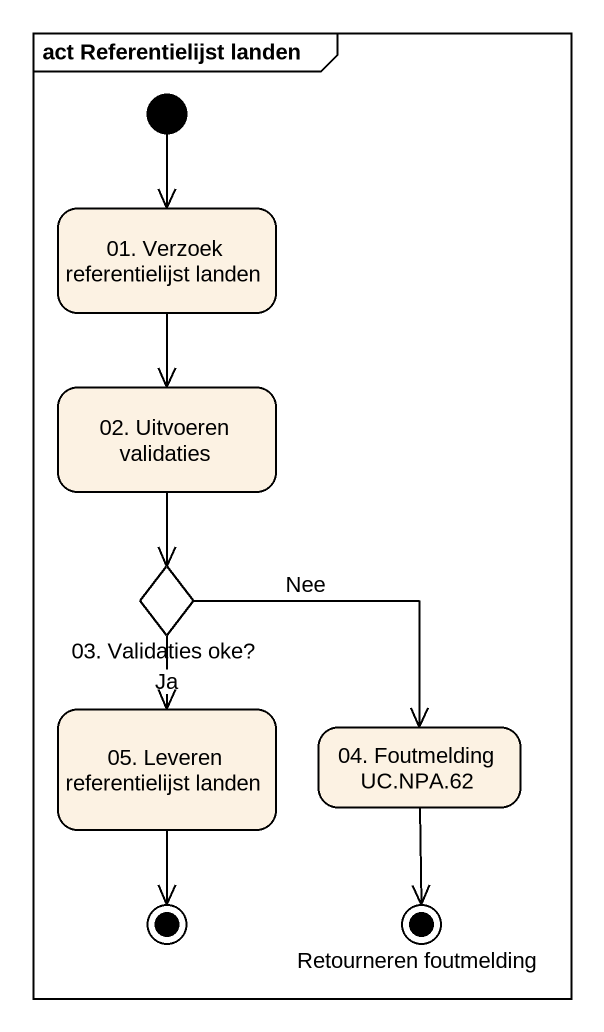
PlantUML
@startuml
mainframe act Referentielijst landen
hide empty description
state "01. Verzoek referentielijst landen" as s01_Verzoek_referentielijst
state "02. Uitvoeren validaties" as s02_Uitvoeren_validaties
state "03. Validaties oke?" as c03_Validaties_oke <<choice>>
state "05. Leveren referentielijst landen" as s05_Leveren_referentielijst
state "04. Foutmelding UC.NPA.62" as s04_Foutmelding_UC_NPA_62
state final1 <<end>>
state "Retourneren foutmelding" as Retourneren_foutmelding <<end>>
[*] --> s01_Verzoek_referentielijst
s01_Verzoek_referentielijst --> s02_Uitvoeren_validaties
s02_Uitvoeren_validaties --> c03_Validaties_oke
c03_Validaties_oke --> s05_Leveren_referentielijst : Ja
c03_Validaties_oke --> s04_Foutmelding_UC_NPA_62 : Nee
s05_Leveren_referentielijst --> final1
s04_Foutmelding_UC_NPA_62 --> Retourneren_foutmelding
@enduml
